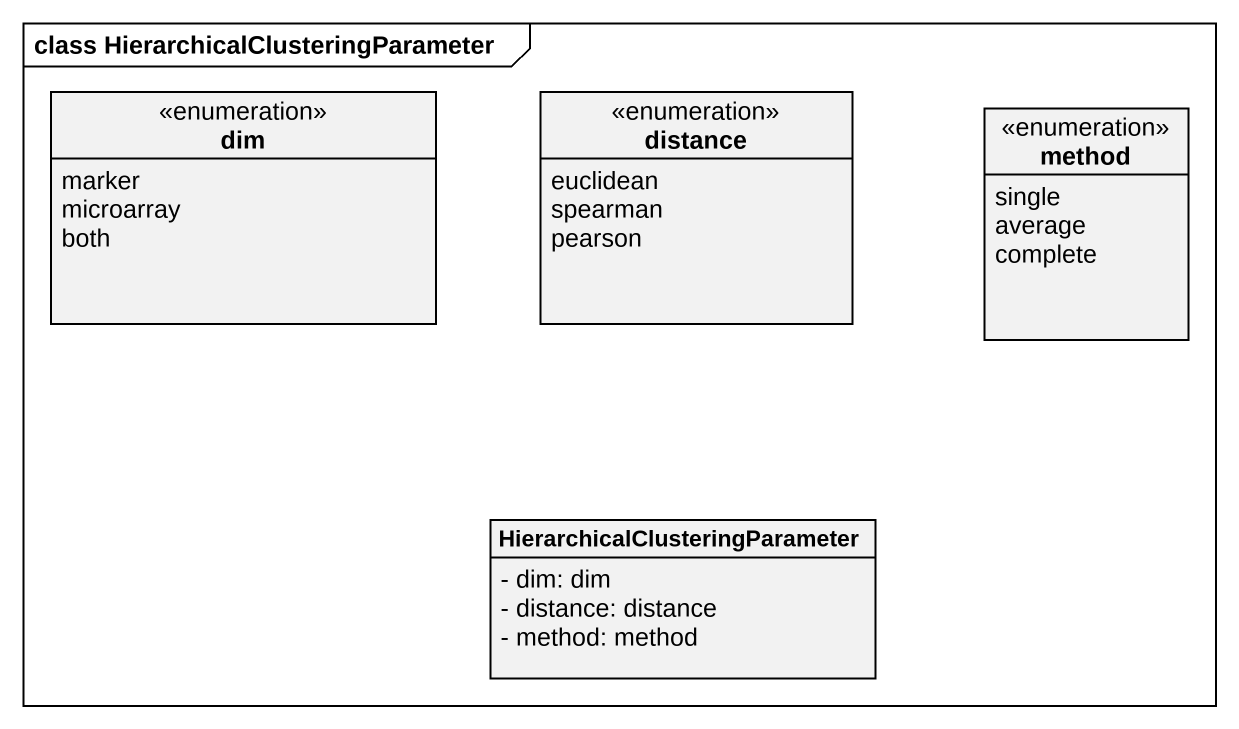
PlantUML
@startuml
mainframe class HierarchicalClusteringParameter
hide circle
hide empty members
skinparam classAttributeIconSize 0
enum dim {
  marker
  microarray
  both
}
enum distance {
  euclidean
  spearman
  pearson
}
enum method {
  single
  average
  complete
}
class "HierarchicalClusteringParameter" as HierarchicalClusteringParame {
  - dim: dim
  - distance: distance
  - method: method
}
@enduml
